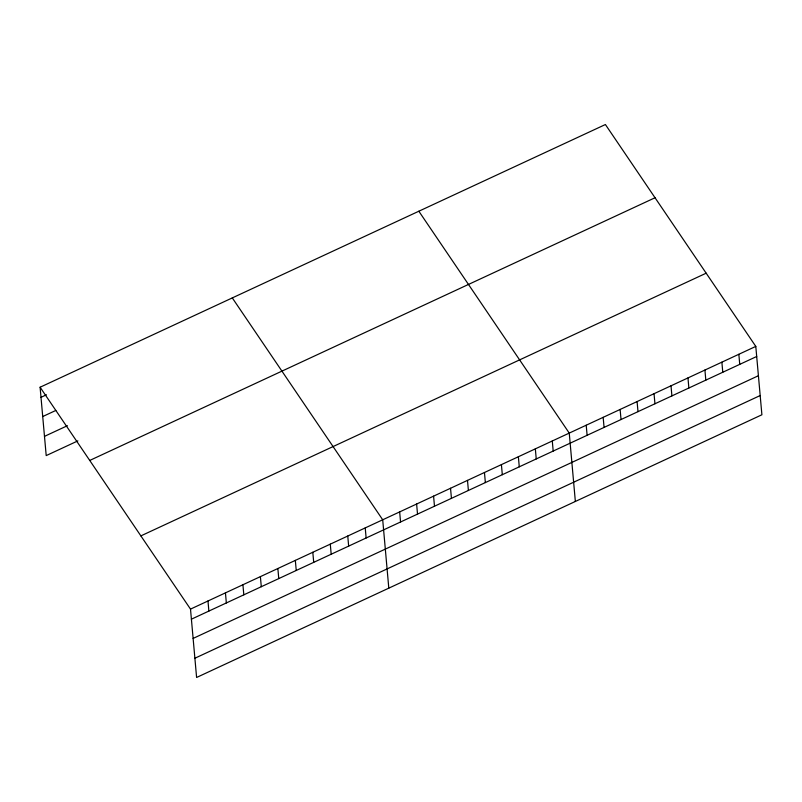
<?xml version="1.0" encoding="UTF-8"?>
<svg xmlns="http://www.w3.org/2000/svg" width="802" height="802" viewBox="0 0 802 802"><rect width="100%" height="100%" fill="white"/><g stroke="black" fill="none" stroke-linecap="round" stroke-linejoin="round"><path stroke-width="1.2" d="M40.1 387.226L605.4 124.531L755.795 346.404L761.9 414.774L196.6 677.469L190.505 609.109L40.1 387.226L46.205 455.596L77.874 440.879M41.002 397.321L46.456 394.774M42.717 416.549L55.819 410.454M44.481 436.358L67.418 425.702M89.734 460.448L655.033 197.753M140.871 535.886L706.171 273.191M190.505 609.109L755.795 346.404M191.397 619.194L756.697 356.489M193.122 638.422L758.411 375.727M194.886 658.241L760.186 395.536M418.844 211.227L569.25 433.1L575.355 501.461M232.299 297.913L382.704 519.786L388.8 588.147M738.842 354.283L739.745 364.369M721.88 362.173L722.782 372.258M704.918 370.053L705.82 380.138M687.966 377.932L688.868 388.018M671.003 385.812L671.906 395.897M654.041 393.692L654.943 403.777M637.089 401.571L637.991 411.657M620.126 409.451L621.029 419.536M603.164 417.331L604.066 427.426M586.212 425.22L587.114 435.306M552.287 440.98L553.19 451.065M535.335 448.859L536.237 458.945M518.373 456.739L519.275 466.824M501.41 464.619L502.313 474.704M484.458 472.498L485.36 482.583M467.496 480.388L468.398 490.473M450.534 488.268L451.436 498.353M433.581 496.147L434.483 506.232M416.619 504.027L417.521 514.112M399.657 511.907L400.559 521.992M365.231 527.906L366.133 537.992M347.757 536.027L348.659 546.112M330.284 544.147L331.186 554.232M312.81 552.267L313.712 562.352M295.337 560.387L296.239 570.473M277.863 568.508L278.765 578.593M260.389 576.628L261.292 586.713M242.916 584.748L243.818 594.833M225.442 592.868L226.344 602.954M207.979 600.989L208.871 611.074"/></g></svg>
